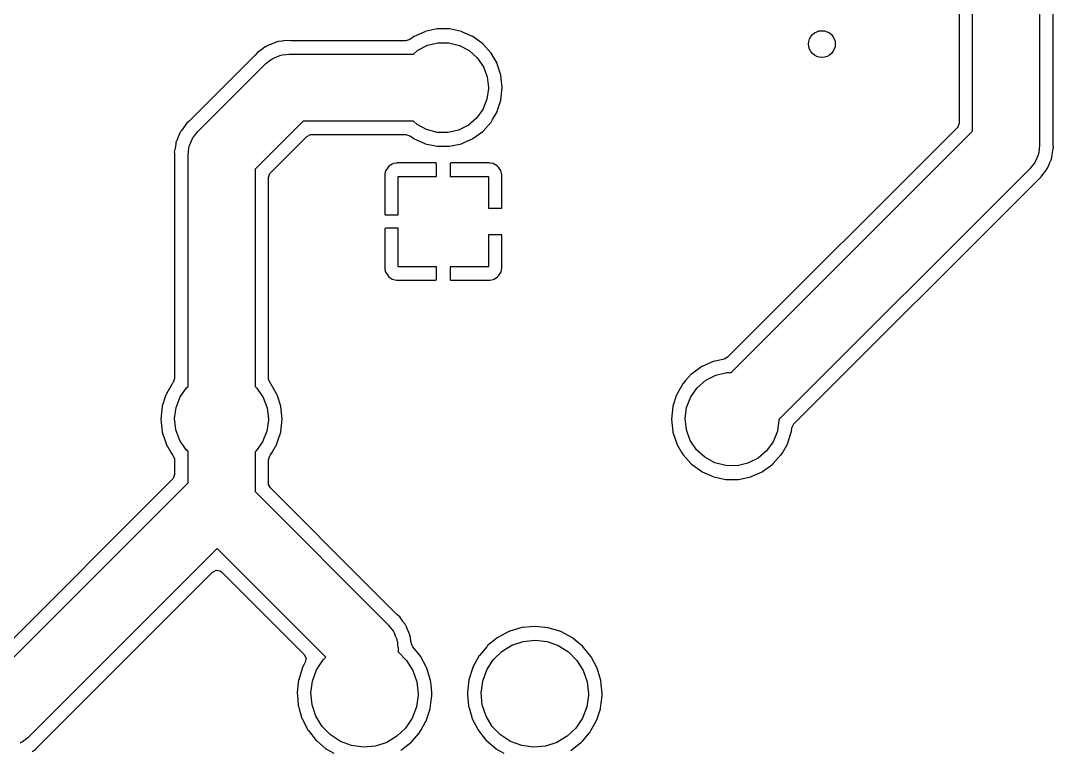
# Model space of a CAD drawing. Extents: x 0.4 to 11.3, y -7.9 to -0.4.
# Drawn here: x 5.736 to 6.343, y -5.38 to -4.951 of the extents above; entities that cross this region are included whole.
import ezdxf

# ---------------------------------------------------------------- set-up
doc = ezdxf.new("R2010")
doc.units = 0
doc.header["$MEASUREMENT"] = 0
doc.layers.add('BLACK', color=7, linetype='CONTINUOUS')

msp = doc.modelspace()

# ---------------------------------------------------------------- linework, layer by layer
at = {"layer": 'BLACK', "linetype": 'CONTINUOUS'}
for p, q in [((6.33465, -4.81496), (6.33465, -5.02402)), ((6.34254, -5.02309), (6.34254, -4.81605)), ((6.29528, -5.01586), (6.29528, -4.82311)), ((6.28738, -4.828), (6.28738, -5.01098)), ((5.97336, -4.95728), (5.96711, -4.96006)), ((5.97354, -4.9572), (5.97336, -4.95728)), ((5.97336, -4.95728), (5.97336, -4.95728)), ((5.98063, -4.95569), (5.97354, -4.9572)), ((5.98787, -4.95569), (5.98063, -4.95569)), ((5.99496, -4.9572), (5.98787, -4.95569)), ((5.99515, -4.95728), (5.99496, -4.9572)), ((6.00139, -4.96006), (5.99515, -4.95728)), ((5.99515, -4.95728), (5.99515, -4.95728)), ((5.88674, -4.96331), (5.88603, -4.9635)), ((5.88707, -4.96318), (5.88674, -4.96331)), ((5.88731, -4.96315), (5.88707, -4.96318)), ((5.88957, -4.96288), (5.88731, -4.96315)), ((5.88731, -4.96315), (5.88731, -4.96315)), ((5.88977, -4.96285), (5.88957, -4.96288)), ((5.89055, -4.96271), (5.88977, -4.96285)), ((5.89225, -4.96241), (5.89055, -4.96271)), ((5.89452, -4.96257), (5.89225, -4.96241)), ((5.89453, -4.96257), (5.89452, -4.96257)), ((5.89479, -4.96258), (5.89453, -4.96257)), ((5.9623, -4.96258), (5.89479, -4.96258)), ((5.96459, -4.96183), (5.9623, -4.96258)), ((5.96676, -4.96026), (5.96459, -4.96183)), ((5.96692, -4.96014), (5.96676, -4.96026)), ((5.96711, -4.96006), (5.96692, -4.96014)), ((5.96711, -4.96006), (5.96711, -4.96006)), ((6.00158, -4.96014), (6.00139, -4.96006)), ((6.00139, -4.96006), (6.00139, -4.96006)), ((6.00744, -4.9644), (6.00158, -4.96014)), ((5.87533, -4.96932), (5.87517, -4.96949)), ((5.8774, -4.96789), (5.87533, -4.96932)), ((5.87756, -4.96778), (5.8774, -4.96789)), ((5.87937, -4.96639), (5.87756, -4.96778)), ((5.87956, -4.96624), (5.87937, -4.96639)), ((5.87937, -4.96639), (5.87937, -4.96639)), ((5.87989, -4.9661), (5.87956, -4.96624)), ((5.88053, -4.96574), (5.87989, -4.9661)), ((5.88064, -4.96567), (5.88053, -4.96574)), ((5.88083, -4.96554), (5.88064, -4.96567)), ((5.88064, -4.96567), (5.88064, -4.96567)), ((5.88318, -4.96465), (5.88083, -4.96554)), ((5.88337, -4.96457), (5.88318, -4.96465)), ((5.88546, -4.96366), (5.88337, -4.96457)), ((5.88567, -4.96356), (5.88546, -4.96366)), ((5.88546, -4.96366), (5.88546, -4.96366)), ((5.8859, -4.96352), (5.88567, -4.96356)), ((5.88603, -4.9635), (5.8859, -4.96352)), ((5.8859, -4.96352), (5.8859, -4.96352)), ((5.96668, -4.97047), (5.96931, -4.96818)), ((5.96931, -4.96818), (5.97499, -4.96525)), ((5.97499, -4.96525), (5.9812, -4.96376)), ((5.9812, -4.96376), (5.98758, -4.96379)), ((5.98758, -4.96379), (5.99378, -4.96535)), ((5.99378, -4.96535), (5.99942, -4.96834)), ((5.99942, -4.96834), (6.00419, -4.97258)), ((6.00758, -4.96455), (6.00744, -4.9644)), ((6.01215, -4.96963), (6.00758, -4.96455)), ((6.00758, -4.96455), (6.00758, -4.96455)), ((5.87354, -4.97131), (5.83521, -5.00965)), ((5.8737, -4.97115), (5.87354, -4.97131)), ((5.87517, -4.96949), (5.8737, -4.97115)), ((5.87517, -4.96949), (5.87517, -4.96949)), ((5.87995, -4.97607), (5.88157, -4.97488)), ((5.88157, -4.97488), (5.8831, -4.97357)), ((5.8831, -4.97357), (5.88382, -4.97325)), ((5.88382, -4.97325), (5.88446, -4.97278)), ((5.88446, -4.97278), (5.88635, -4.97209)), ((5.88635, -4.97209), (5.88818, -4.97126)), ((5.88818, -4.97126), (5.88896, -4.97115)), ((5.88896, -4.97115), (5.88971, -4.97088)), ((5.88971, -4.97088), (5.89171, -4.97076)), ((5.89171, -4.97076), (5.8937, -4.97047)), ((5.8937, -4.97047), (5.96668, -4.97047)), ((6.00419, -4.97258), (6.0078, -4.97785)), ((6.01229, -4.96979), (6.01215, -4.96963)), ((6.01215, -4.96963), (6.01215, -4.96963)), ((6.01239, -4.96996), (6.01229, -4.96979)), ((6.01581, -4.97588), (6.01239, -4.96996)), ((5.84002, -5.016), (5.87978, -4.97624)), ((5.87978, -4.97624), (5.87995, -4.97607)), ((6.0078, -4.97785), (6.01006, -4.98382)), ((6.01591, -4.97606), (6.01581, -4.97588)), ((6.01581, -4.97588), (6.01581, -4.97588)), ((6.01598, -4.97625), (6.01591, -4.97606)), ((6.01809, -4.98276), (6.01598, -4.97625)), ((6.01006, -4.98382), (6.01083, -4.99016)), ((6.01815, -4.98295), (6.01809, -4.98276)), ((6.01809, -4.98276), (6.01809, -4.98276)), ((6.01891, -4.99016), (6.01815, -4.98295)), ((6.01082, -4.99071), (6.00992, -4.99704)), ((6.01083, -4.99016), (6.01082, -4.99071)), ((6.01815, -4.99736), (6.01891, -4.99016)), ((6.00992, -4.99704), (6.00754, -5.00296)), ((6.01654, -5.00232), (6.01809, -4.99756)), ((6.01809, -4.99756), (6.01815, -4.99736)), ((6.01809, -4.99756), (6.01809, -4.99756)), ((6.00754, -5.00296), (6.00381, -5.00815)), ((6.01322, -5.00892), (6.01581, -5.00443)), ((6.01581, -5.00443), (6.01591, -5.00425)), ((6.01581, -5.00443), (6.01581, -5.00443)), ((6.01591, -5.00425), (6.01654, -5.00232)), ((5.83329, -5.01133), (5.83193, -5.01327)), ((5.83501, -5.00983), (5.83329, -5.01133)), ((5.83521, -5.00965), (5.83501, -5.00983)), ((5.90185, -5.00984), (5.87362, -5.03808)), ((5.96669, -5.00984), (5.90185, -5.00984)), ((5.96886, -5.01182), (5.96669, -5.00984)), ((5.97447, -5.01487), (5.96886, -5.01182)), ((6.00381, -5.00815), (5.99896, -5.01229)), ((6.00758, -5.01576), (6.01215, -5.01068)), ((6.01215, -5.01068), (6.01229, -5.01053)), ((6.01215, -5.01068), (6.01215, -5.01068)), ((6.01229, -5.01053), (6.01322, -5.00892)), ((6.28738, -5.01098), (6.28664, -5.01327)), ((5.82937, -5.01701), (5.82854, -5.01913)), ((5.82945, -5.01679), (5.82937, -5.01701)), ((5.82937, -5.01701), (5.82937, -5.01701)), ((5.82966, -5.0165), (5.82945, -5.01679)), ((5.83002, -5.01586), (5.82966, -5.0165)), ((5.83008, -5.01574), (5.83002, -5.01586)), ((5.83017, -5.01553), (5.83008, -5.01574)), ((5.83008, -5.01574), (5.83008, -5.01574)), ((5.83173, -5.01355), (5.83017, -5.01553)), ((5.83185, -5.01339), (5.83173, -5.01355)), ((5.83193, -5.01327), (5.83185, -5.01339)), ((5.83748, -5.01911), (5.83881, -5.01761)), ((5.83881, -5.01761), (5.84002, -5.016)), ((5.90398, -5.01888), (5.90613, -5.01778)), ((5.90613, -5.01778), (5.90674, -5.01774)), ((5.90674, -5.01774), (5.9623, -5.01774)), ((5.9623, -5.01774), (5.96459, -5.01848)), ((5.98065, -5.01649), (5.97447, -5.01487)), ((5.98703, -5.01659), (5.98065, -5.01649)), ((5.99325, -5.01516), (5.98703, -5.01659)), ((5.99896, -5.01229), (5.99325, -5.01516)), ((6.00158, -5.02017), (6.00744, -5.01591)), ((6.00744, -5.01591), (6.00758, -5.01576)), ((6.00758, -5.01576), (6.00758, -5.01576)), ((6.28624, -5.01373), (6.15125, -5.14872)), ((6.15346, -5.15768), (6.29528, -5.01586)), ((6.28664, -5.01327), (6.28624, -5.01373)), ((5.82703, -5.02301), (5.82682, -5.02463)), ((5.82716, -5.02267), (5.82703, -5.02301)), ((5.82736, -5.02197), (5.82716, -5.02267)), ((5.82738, -5.02184), (5.82736, -5.02197)), ((5.82743, -5.02161), (5.82738, -5.02184)), ((5.82846, -5.01932), (5.82743, -5.02161)), ((5.82854, -5.01913), (5.82846, -5.01932)), ((5.83511, -5.02417), (5.83597, -5.02235)), ((5.83597, -5.02235), (5.83667, -5.02047)), ((5.83667, -5.02047), (5.83715, -5.01983)), ((5.83715, -5.01983), (5.83748, -5.01911)), ((5.88266, -5.0402), (5.90398, -5.01888)), ((5.96459, -5.01848), (5.96549, -5.01913)), ((5.96549, -5.01913), (5.96692, -5.02017)), ((5.96692, -5.02017), (5.96711, -5.02026)), ((5.96711, -5.02026), (5.96711, -5.02026)), ((5.96711, -5.02026), (5.97336, -5.02304)), ((5.97336, -5.02304), (5.97336, -5.02304)), ((5.97336, -5.02304), (5.97354, -5.02312)), ((5.97354, -5.02312), (5.98063, -5.02463)), ((5.98787, -5.02463), (5.99496, -5.02312)), ((5.99496, -5.02312), (5.99515, -5.02304)), ((5.99515, -5.02304), (6.00139, -5.02026)), ((5.99515, -5.02304), (5.99515, -5.02304)), ((6.00139, -5.02026), (6.00158, -5.02017)), ((6.00139, -5.02026), (6.00139, -5.02026)), ((6.33465, -5.02402), (6.33464, -5.02426)), ((6.34255, -5.02331), (6.34254, -5.02309)), ((6.34269, -5.02576), (6.34255, -5.02331)), ((5.82667, -5.02571), (5.82621, -5.02818)), ((5.82621, -5.02818), (5.82622, -5.02841)), ((5.82622, -5.02841), (5.82635, -5.03063)), ((5.8267, -5.0255), (5.82667, -5.02571)), ((5.82682, -5.02463), (5.8267, -5.0255)), ((5.83425, -5.02968), (5.83456, -5.0277)), ((5.83425, -5.02992), (5.83425, -5.02968)), ((5.83425, -5.1659), (5.83425, -5.02992)), ((5.83456, -5.0277), (5.83471, -5.02569)), ((5.83471, -5.02569), (5.83499, -5.02495)), ((5.83499, -5.02495), (5.83511, -5.02417)), ((5.98063, -5.02463), (5.98787, -5.02463)), ((6.33379, -5.02977), (6.33293, -5.03159)), ((6.33391, -5.02899), (6.33379, -5.02977)), ((6.33419, -5.02824), (6.33391, -5.02899)), ((6.33434, -5.02624), (6.33419, -5.02824)), ((6.33464, -5.02426), (6.33434, -5.02624)), ((6.34187, -5.03092), (6.3422, -5.02843)), ((6.3422, -5.02843), (6.34223, -5.02823)), ((6.34223, -5.02823), (6.34264, -5.02599)), ((6.34264, -5.02599), (6.34269, -5.02576)), ((5.82635, -5.03063), (5.82636, -5.03085)), ((5.82636, -5.03085), (5.82636, -5.16119)), ((5.95429, -5.03512), (5.95232, -5.03643)), ((5.95498, -5.03483), (5.95429, -5.03512)), ((5.95671, -5.03449), (5.95498, -5.03483)), ((5.95709, -5.03445), (5.95671, -5.03449)), ((5.97999, -5.03445), (5.95709, -5.03445)), ((5.98015, -5.03457), (5.97999, -5.03445)), ((5.98031, -5.03507), (5.98015, -5.03457)), ((5.98031, -5.04232), (5.98031, -5.03507)), ((5.98831, -5.03461), (5.98819, -5.03477)), ((5.98819, -5.03477), (5.98819, -5.04232)), ((5.98881, -5.03445), (5.98831, -5.03461)), ((6.01141, -5.03445), (5.98881, -5.03445)), ((6.01179, -5.03449), (6.01141, -5.03445)), ((6.01352, -5.03483), (6.01179, -5.03449)), ((6.01422, -5.03512), (6.01352, -5.03483)), ((6.01618, -5.03643), (6.01422, -5.03512)), ((6.33141, -5.03482), (6.33008, -5.03633)), ((6.33175, -5.0341), (6.33141, -5.03482)), ((6.33223, -5.03347), (6.33175, -5.0341)), ((6.33293, -5.03159), (6.33223, -5.03347)), ((6.33944, -5.03714), (6.34036, -5.0348)), ((6.34036, -5.0348), (6.34044, -5.03461)), ((6.34044, -5.03461), (6.34137, -5.03254)), ((6.34137, -5.03254), (6.34147, -5.03232)), ((6.34147, -5.03232), (6.34154, -5.03197)), ((6.34154, -5.03197), (6.34174, -5.03126)), ((6.34174, -5.03126), (6.34178, -5.03114)), ((6.34178, -5.03114), (6.34187, -5.03092)), ((5.87362, -5.03808), (5.87362, -5.16593)), ((5.88152, -5.04296), (5.88226, -5.04067)), ((5.88226, -5.04067), (5.88266, -5.0402)), ((5.94984, -5.04136), (5.9498, -5.04174)), ((5.9498, -5.04174), (5.9498, -5.06434)), ((5.95019, -5.03963), (5.94984, -5.04136)), ((5.95047, -5.03893), (5.95019, -5.03963)), ((5.95179, -5.03697), (5.95047, -5.03893)), ((5.95232, -5.03643), (5.95179, -5.03697)), ((6.01672, -5.03697), (6.01618, -5.03643)), ((6.01803, -5.03893), (6.01672, -5.03697)), ((6.01832, -5.03963), (6.01803, -5.03893)), ((6.01866, -5.04136), (6.01832, -5.03963)), ((6.0187, -5.04174), (6.01866, -5.04136)), ((6.0187, -5.06102), (6.0187, -5.04174)), ((6.32888, -5.03794), (6.18149, -5.18532)), ((6.33008, -5.03633), (6.32888, -5.03794)), ((6.33561, -5.04261), (6.33705, -5.04055)), ((6.33705, -5.04055), (6.33717, -5.04038)), ((6.33717, -5.04038), (6.33777, -5.03963)), ((6.33777, -5.03963), (6.33872, -5.03841)), ((6.33872, -5.03841), (6.33887, -5.03808)), ((6.33887, -5.03808), (6.33924, -5.03744)), ((6.33924, -5.03744), (6.33931, -5.03734)), ((6.33931, -5.03734), (6.33944, -5.03714)), ((6.33931, -5.03734), (6.33931, -5.03734)), ((5.88152, -5.16119), (5.88152, -5.04296)), ((5.95768, -5.06496), (5.95768, -5.04232)), ((5.95768, -5.04232), (5.98031, -5.04232)), ((5.98819, -5.04232), (6.01083, -5.04232)), ((6.01083, -5.04232), (6.01083, -5.06102)), ((6.19017, -5.18781), (6.33369, -5.04429)), ((6.33369, -5.04429), (6.33388, -5.04411)), ((6.33388, -5.04411), (6.33543, -5.04276)), ((6.33543, -5.04276), (6.33561, -5.04261)), ((5.9498, -5.06434), (5.94997, -5.06484)), ((5.94997, -5.06484), (5.95013, -5.06496)), ((5.95013, -5.06496), (5.95768, -5.06496)), ((6.01083, -5.06102), (6.0187, -5.06102)), ((5.94992, -5.073), (5.9498, -5.07316)), ((5.9498, -5.07316), (5.9498, -5.09606)), ((5.95042, -5.07283), (5.94992, -5.073)), ((5.95768, -5.07283), (5.95042, -5.07283)), ((5.95768, -5.09547), (5.95768, -5.07283)), ((6.0187, -5.07677), (6.01083, -5.07677)), ((6.01083, -5.07677), (6.01083, -5.09547)), ((6.0187, -5.09606), (6.0187, -5.07677)), ((5.9498, -5.09606), (5.94984, -5.09644)), ((5.94984, -5.09644), (5.95019, -5.09817)), ((5.98031, -5.09547), (5.95768, -5.09547)), ((5.98031, -5.10302), (5.98031, -5.09547)), ((6.01083, -5.09547), (5.98819, -5.09547)), ((5.98819, -5.09547), (5.98819, -5.10273)), ((6.01832, -5.09817), (6.01866, -5.09644)), ((6.01866, -5.09644), (6.0187, -5.09606)), ((5.95019, -5.09817), (5.95047, -5.09886)), ((5.95047, -5.09886), (5.95179, -5.10083)), ((5.95179, -5.10083), (5.95232, -5.10136)), ((5.95232, -5.10136), (5.95429, -5.10268)), ((5.95429, -5.10268), (5.95498, -5.10296)), ((5.98819, -5.10273), (5.98835, -5.10323)), ((6.01352, -5.10296), (6.01422, -5.10268)), ((6.01422, -5.10268), (6.01618, -5.10136)), ((6.01618, -5.10136), (6.01672, -5.10083)), ((6.01672, -5.10083), (6.01803, -5.09886)), ((6.01803, -5.09886), (6.01832, -5.09817)), ((5.95498, -5.10296), (5.95671, -5.10331)), ((5.95671, -5.10331), (5.95709, -5.10335)), ((5.95709, -5.10335), (5.9797, -5.10335)), ((5.9797, -5.10335), (5.9802, -5.10318)), ((5.9802, -5.10318), (5.98031, -5.10302)), ((5.98835, -5.10323), (5.98851, -5.10335)), ((5.98851, -5.10335), (6.01141, -5.10335)), ((6.01141, -5.10335), (6.01179, -5.10331)), ((6.01179, -5.10331), (6.01352, -5.10296)), ((6.14273, -5.15122), (6.1363, -5.15408)), ((6.14292, -5.15114), (6.14273, -5.15122)), ((6.14273, -5.15122), (6.14273, -5.15122)), ((6.14312, -5.15109), (6.14292, -5.15114)), ((6.14931, -5.14978), (6.14312, -5.15109)), ((6.14312, -5.15109), (6.14312, -5.15109)), ((6.15125, -5.14872), (6.14931, -5.14978)), ((6.13611, -5.15417), (6.13008, -5.15855)), ((6.1363, -5.15408), (6.13611, -5.15417)), ((6.1363, -5.15408), (6.1363, -5.15408)), ((5.82561, -5.16348), (5.82536, -5.1638)), ((5.82636, -5.16119), (5.82561, -5.16348)), ((5.88154, -5.1616), (5.88152, -5.16119)), ((5.88252, -5.1638), (5.88154, -5.1616)), ((6.12662, -5.1624), (6.1251, -5.16409)), ((6.12995, -5.1587), (6.12662, -5.1624)), ((6.13008, -5.15855), (6.12995, -5.1587)), ((6.12995, -5.1587), (6.12995, -5.1587)), ((6.13346, -5.1666), (6.13845, -5.16225)), ((6.13845, -5.16225), (6.14433, -5.15921)), ((6.14433, -5.15921), (6.15077, -5.15766)), ((6.15077, -5.15766), (6.15346, -5.15768)), ((5.82255, -5.16849), (5.82137, -5.17054)), ((5.825, -5.16426), (5.82255, -5.16849)), ((5.8251, -5.16409), (5.825, -5.16426)), ((5.825, -5.16426), (5.825, -5.16426)), ((5.82536, -5.1638), (5.8251, -5.16409)), ((5.82965, -5.17202), (5.83346, -5.1666)), ((5.83346, -5.1666), (5.83425, -5.1659)), ((5.87362, -5.16593), (5.87461, -5.16681)), ((5.87461, -5.16681), (5.87836, -5.17227)), ((5.88278, -5.16409), (5.88252, -5.1638)), ((5.88288, -5.16426), (5.88278, -5.16409)), ((5.88532, -5.16849), (5.88288, -5.16426)), ((5.88288, -5.16426), (5.88288, -5.16426)), ((5.8865, -5.17054), (5.88532, -5.16849)), ((6.12255, -5.16849), (6.12137, -5.17054)), ((6.125, -5.16426), (6.12255, -5.16849)), ((6.1251, -5.16409), (6.125, -5.16426)), ((6.125, -5.16426), (6.125, -5.16426)), ((6.12965, -5.17202), (6.13346, -5.1666)), ((5.82131, -5.17073), (5.81913, -5.17743)), ((5.82137, -5.17054), (5.82131, -5.17073)), ((5.82131, -5.17073), (5.82131, -5.17073)), ((5.82724, -5.17819), (5.82965, -5.17202)), ((5.87836, -5.17227), (5.8807, -5.17847)), ((5.88657, -5.17073), (5.8865, -5.17054)), ((5.88874, -5.17743), (5.88657, -5.17073)), ((5.88657, -5.17073), (5.88657, -5.17073)), ((6.12131, -5.17073), (6.11913, -5.17743)), ((6.12137, -5.17054), (6.12131, -5.17073)), ((6.12131, -5.17073), (6.12131, -5.17073)), ((6.12724, -5.17819), (6.12965, -5.17202)), ((5.81907, -5.17763), (5.81829, -5.18504)), ((5.81913, -5.17743), (5.81907, -5.17763)), ((5.81913, -5.17743), (5.81913, -5.17743)), ((5.82638, -5.18475), (5.82724, -5.17819)), ((5.8807, -5.17847), (5.8815, -5.18504)), ((5.88881, -5.17763), (5.88874, -5.17743)), ((5.88874, -5.17743), (5.88874, -5.17743)), ((5.88959, -5.18504), (5.88881, -5.17763)), ((6.11907, -5.17763), (6.11829, -5.18504)), ((6.11913, -5.17743), (6.11907, -5.17763)), ((6.11913, -5.17743), (6.11913, -5.17743)), ((6.12638, -5.18475), (6.12724, -5.17819)), ((5.81829, -5.18504), (5.81907, -5.19245)), ((5.82711, -5.19133), (5.82638, -5.18475)), ((5.88149, -5.18562), (5.88056, -5.19217)), ((5.8815, -5.18504), (5.88149, -5.18562)), ((5.88881, -5.19245), (5.88959, -5.18504)), ((6.11829, -5.18504), (6.11907, -5.19245)), ((6.12711, -5.19133), (6.12638, -5.18475)), ((6.18149, -5.18562), (6.18056, -5.19217)), ((6.18149, -5.18532), (6.18149, -5.18562)), ((6.18905, -5.19016), (6.19017, -5.18781)), ((5.81907, -5.19245), (5.81913, -5.19264)), ((5.81913, -5.19264), (5.81913, -5.19265)), ((5.81913, -5.19265), (5.82078, -5.19772)), ((5.82938, -5.19755), (5.82711, -5.19133)), ((5.88056, -5.19217), (5.87809, -5.19832)), ((5.88709, -5.19772), (5.88874, -5.19265)), ((5.88874, -5.19264), (5.88881, -5.19245)), ((5.88874, -5.19265), (5.88874, -5.19264)), ((6.11907, -5.19245), (6.11913, -5.19264)), ((6.11913, -5.19264), (6.11913, -5.19265)), ((6.11913, -5.19265), (6.12078, -5.19772)), ((6.12938, -5.19755), (6.12711, -5.19133)), ((6.18056, -5.19217), (6.17809, -5.19832)), ((6.18709, -5.19772), (6.18874, -5.19265)), ((6.18874, -5.19264), (6.18881, -5.19245)), ((6.18874, -5.19265), (6.18874, -5.19264)), ((6.18881, -5.19245), (6.18905, -5.19016)), ((5.82078, -5.19772), (5.82137, -5.19954)), ((5.82137, -5.19954), (5.82147, -5.19972)), ((5.82147, -5.19972), (5.82147, -5.19972)), ((5.82147, -5.19972), (5.8244, -5.20478)), ((5.83307, -5.20305), (5.82938, -5.19755)), ((5.87809, -5.19832), (5.87422, -5.20369)), ((5.88348, -5.20478), (5.8864, -5.19972)), ((5.8864, -5.19972), (5.8865, -5.19954)), ((5.8864, -5.19972), (5.8864, -5.19972)), ((5.8865, -5.19954), (5.88709, -5.19772)), ((6.12078, -5.19772), (6.12137, -5.19954)), ((6.12137, -5.19954), (6.12147, -5.19972)), ((6.12147, -5.19972), (6.12147, -5.19972)), ((6.12147, -5.19972), (6.1244, -5.20478)), ((6.13307, -5.20305), (6.12938, -5.19755)), ((6.17809, -5.19832), (6.17422, -5.20369)), ((6.18348, -5.20478), (6.1864, -5.19972)), ((6.1864, -5.19972), (6.1865, -5.19954)), ((6.1864, -5.19972), (6.1864, -5.19972)), ((6.1865, -5.19954), (6.18709, -5.19772)), ((5.8244, -5.20478), (5.8251, -5.20599)), ((5.8251, -5.20599), (5.82523, -5.20614)), ((5.83425, -5.20412), (5.83307, -5.20305)), ((5.83425, -5.22255), (5.83425, -5.20412)), ((5.87422, -5.20369), (5.87362, -5.20421)), ((5.87362, -5.20421), (5.87362, -5.22767)), ((5.88264, -5.20614), (5.88278, -5.20599)), ((5.88278, -5.20599), (5.88348, -5.20478)), ((6.1244, -5.20478), (6.1251, -5.20599)), ((6.1251, -5.20599), (6.12523, -5.20614)), ((6.13797, -5.2075), (6.13307, -5.20305)), ((6.17422, -5.20369), (6.16919, -5.20799)), ((6.18264, -5.20614), (6.18278, -5.20599)), ((6.18278, -5.20599), (6.18348, -5.20478)), ((5.82523, -5.20614), (5.82536, -5.20628)), ((5.82536, -5.20628), (5.82634, -5.20848)), ((5.82634, -5.20848), (5.82636, -5.20889)), ((5.82636, -5.20889), (5.82636, -5.21767)), ((5.88152, -5.20889), (5.88226, -5.2066)), ((5.88152, -5.22279), (5.88152, -5.20889)), ((5.88226, -5.2066), (5.88252, -5.20628)), ((5.88252, -5.20628), (5.88264, -5.20614)), ((6.12523, -5.20614), (6.12995, -5.21138)), ((6.12995, -5.21138), (6.12995, -5.21138)), ((6.12995, -5.21138), (6.13008, -5.21153)), ((6.13008, -5.21153), (6.13611, -5.21591)), ((6.14379, -5.21066), (6.13797, -5.2075)), ((6.1502, -5.21234), (6.14379, -5.21066)), ((6.16327, -5.21097), (6.15682, -5.21245)), ((6.16919, -5.20799), (6.16327, -5.21097)), ((6.17176, -5.21591), (6.17779, -5.21153)), ((6.17779, -5.21153), (6.17793, -5.21138)), ((6.17793, -5.21138), (6.18264, -5.20614)), ((6.17793, -5.21138), (6.17793, -5.21138)), ((5.82636, -5.21767), (5.82561, -5.21996)), ((6.13611, -5.21591), (6.1363, -5.21599)), ((6.1363, -5.21599), (6.1363, -5.21599)), ((6.1363, -5.21599), (6.14273, -5.21886)), ((6.15682, -5.21245), (6.1502, -5.21234)), ((6.16514, -5.21886), (6.17157, -5.21599)), ((6.17157, -5.21599), (6.17176, -5.21591)), ((6.17157, -5.21599), (6.17157, -5.21599)), ((5.82522, -5.22043), (5.7161, -5.32955)), ((5.71822, -5.33858), (5.83425, -5.22255)), ((5.82561, -5.21996), (5.82522, -5.22043)), ((5.88156, -5.2234), (5.88152, -5.22279)), ((5.88266, -5.22554), (5.88156, -5.2234)), ((6.14273, -5.21886), (6.14292, -5.21894)), ((6.14292, -5.21894), (6.14312, -5.21899)), ((6.14312, -5.21899), (6.14312, -5.21899)), ((6.14312, -5.21899), (6.14394, -5.21916)), ((6.14394, -5.21916), (6.15021, -5.22049)), ((6.15021, -5.22049), (6.15766, -5.22049)), ((6.15766, -5.22049), (6.16393, -5.21916)), ((6.16393, -5.21916), (6.16475, -5.21899)), ((6.16475, -5.21899), (6.16495, -5.21894)), ((6.16475, -5.21899), (6.16475, -5.21899)), ((6.16495, -5.21894), (6.16514, -5.21886)), ((5.87362, -5.22767), (5.95191, -5.30596)), ((5.94011, -5.283), (5.88266, -5.22554)), ((5.85138, -5.26111), (5.7403, -5.37219)), ((5.91522, -5.32495), (5.85138, -5.26111)), ((5.74654, -5.37711), (5.84862, -5.27503)), ((5.84862, -5.27503), (5.85077, -5.27393)), ((5.85077, -5.27393), (5.85315, -5.27431)), ((5.85315, -5.27431), (5.85413, -5.27503)), ((5.85413, -5.27503), (5.90251, -5.3234)), ((5.95684, -5.29972), (5.94011, -5.283)), ((5.957, -5.29988), (5.95684, -5.29972)), ((5.95866, -5.30135), (5.957, -5.29988)), ((5.95883, -5.30151), (5.95866, -5.30135)), ((5.95866, -5.30135), (5.95866, -5.30135)), ((5.95896, -5.3017), (5.95883, -5.30151)), ((5.96025, -5.30358), (5.95896, -5.3017)), ((5.95896, -5.3017), (5.95896, -5.3017)), ((5.95191, -5.30596), (5.95208, -5.30613)), ((5.95208, -5.30613), (5.95327, -5.30776)), ((5.95327, -5.30776), (5.95458, -5.30928)), ((5.96037, -5.30375), (5.96025, -5.30358)), ((5.96176, -5.30555), (5.96037, -5.30375)), ((5.9619, -5.30574), (5.96176, -5.30555)), ((5.96176, -5.30555), (5.96176, -5.30555)), ((5.962, -5.30596), (5.9619, -5.30574)), ((5.96205, -5.30607), (5.962, -5.30596)), ((5.96241, -5.30671), (5.96205, -5.30607)), ((5.96248, -5.30682), (5.96241, -5.30671)), ((5.96261, -5.30701), (5.96248, -5.30682)), ((5.96248, -5.30682), (5.96248, -5.30682)), ((5.9627, -5.30723), (5.96261, -5.30701)), ((5.9635, -5.30936), (5.9627, -5.30723)), ((6.03039, -5.30763), (6.02335, -5.3097)), ((6.03058, -5.30758), (6.03039, -5.30763)), ((6.03039, -5.30763), (6.03039, -5.30763)), ((6.03077, -5.30756), (6.03058, -5.30758)), ((6.03574, -5.30711), (6.03077, -5.30756)), ((6.03077, -5.30756), (6.03077, -5.30756)), ((6.03827, -5.30688), (6.03574, -5.30711)), ((6.03846, -5.3069), (6.03827, -5.30688)), ((6.04576, -5.30766), (6.03846, -5.3069)), ((6.03846, -5.3069), (6.03846, -5.3069)), ((6.04595, -5.30768), (6.04576, -5.30766)), ((6.04576, -5.30766), (6.04576, -5.30766)), ((6.05333, -5.30997), (6.04595, -5.30768)), ((5.95458, -5.30928), (5.9549, -5.31)), ((5.9549, -5.31), (5.95537, -5.31064)), ((5.95537, -5.31064), (5.95605, -5.31253)), ((5.95605, -5.31253), (5.95689, -5.31436)), ((5.95689, -5.31436), (5.957, -5.31514)), ((5.957, -5.31514), (5.95727, -5.31589)), ((5.96358, -5.30955), (5.9635, -5.30936)), ((5.96459, -5.31185), (5.96358, -5.30955)), ((5.96465, -5.31221), (5.96459, -5.31185)), ((5.96484, -5.31292), (5.96465, -5.31221)), ((5.96497, -5.31326), (5.96484, -5.31292)), ((5.965, -5.31349), (5.96497, -5.31326)), ((5.96527, -5.31575), (5.965, -5.31349)), ((6.01579, -5.31376), (6.0103, -5.31818)), ((6.01617, -5.31346), (6.01579, -5.31376)), ((6.01632, -5.31334), (6.01617, -5.31346)), ((6.01617, -5.31346), (6.01617, -5.31346)), ((6.02317, -5.30976), (6.01632, -5.31334)), ((6.02335, -5.3097), (6.02317, -5.30976)), ((6.02335, -5.3097), (6.02335, -5.3097)), ((6.03123, -5.3157), (6.03821, -5.31496)), ((6.03821, -5.31496), (6.04518, -5.31579)), ((6.06013, -5.31364), (6.05333, -5.30997)), ((6.06027, -5.31376), (6.06013, -5.31364)), ((6.06292, -5.31595), (6.06027, -5.31376)), ((6.06027, -5.31376), (6.06027, -5.31376)), ((5.95727, -5.31589), (5.95739, -5.31789)), ((5.95739, -5.31789), (5.95768, -5.31988)), ((5.95768, -5.31988), (5.95768, -5.32188)), ((5.9653, -5.31595), (5.96527, -5.31575)), ((5.9655, -5.31707), (5.9653, -5.31595)), ((5.96632, -5.31886), (5.9655, -5.31707)), ((5.97096, -5.32455), (5.96632, -5.31886)), ((6.00973, -5.31886), (6.00546, -5.32395)), ((6.0103, -5.31818), (6.00973, -5.31886)), ((6.0186, -5.32164), (6.02458, -5.31796)), ((6.02458, -5.31796), (6.03123, -5.3157)), ((6.04518, -5.31579), (6.0518, -5.31815)), ((6.0518, -5.31815), (6.05773, -5.32191)), ((6.06608, -5.31857), (6.06292, -5.31595)), ((6.07096, -5.32455), (6.06608, -5.31857)), ((5.90251, -5.3234), (5.9036, -5.32555)), ((5.9036, -5.32555), (5.90317, -5.32803)), ((5.90978, -5.33245), (5.91358, -5.32655)), ((5.91358, -5.32655), (5.91522, -5.32495)), ((5.95768, -5.32188), (5.95773, -5.32191)), ((5.95773, -5.32191), (5.96268, -5.32689)), ((5.96268, -5.32689), (5.9664, -5.33285)), ((5.97105, -5.32472), (5.97096, -5.32455)), ((5.97266, -5.32776), (5.97105, -5.32472)), ((5.97105, -5.32472), (5.97105, -5.32472)), ((6.00533, -5.3241), (6.00161, -5.33086)), ((6.00546, -5.32395), (6.00533, -5.3241)), ((6.00546, -5.32395), (6.00546, -5.32395)), ((6.00978, -5.33245), (6.01358, -5.32655)), ((6.01358, -5.32655), (6.0186, -5.32164)), ((6.05773, -5.32191), (6.06268, -5.32689)), ((6.06268, -5.32689), (6.0664, -5.33285)), ((6.07105, -5.32472), (6.07096, -5.32455)), ((6.07266, -5.32776), (6.07105, -5.32472)), ((6.07105, -5.32472), (6.07105, -5.32472)), ((5.90135, -5.33168), (5.89928, -5.33823)), ((5.90155, -5.33105), (5.90135, -5.33168)), ((5.90161, -5.33086), (5.90155, -5.33105)), ((5.90155, -5.33105), (5.90155, -5.33105)), ((5.90234, -5.32955), (5.90161, -5.33086)), ((5.90317, -5.32803), (5.90234, -5.32955)), ((5.90738, -5.33905), (5.90978, -5.33245)), ((5.9664, -5.33285), (5.96871, -5.33948)), ((5.97459, -5.33137), (5.97266, -5.32776)), ((5.97682, -5.33877), (5.97459, -5.33137)), ((6.00135, -5.33168), (5.99928, -5.33823)), ((6.00155, -5.33105), (6.00135, -5.33168)), ((6.00161, -5.33086), (6.00155, -5.33105)), ((6.00155, -5.33105), (6.00155, -5.33105)), ((6.00738, -5.33905), (6.00978, -5.33245)), ((6.0664, -5.33285), (6.06871, -5.33948)), ((6.07459, -5.33137), (6.07266, -5.32776)), ((6.07682, -5.33877), (6.07459, -5.33137)), ((5.89926, -5.33842), (5.89887, -5.34185)), ((5.89928, -5.33823), (5.89926, -5.33842)), ((5.89926, -5.33842), (5.89926, -5.33842)), ((5.9065, -5.34602), (5.90738, -5.33905)), ((5.96871, -5.33948), (5.96949, -5.34646)), ((5.97704, -5.34102), (5.97682, -5.33877)), ((5.99926, -5.33842), (5.99887, -5.34185)), ((5.99928, -5.33823), (5.99926, -5.33842)), ((5.99926, -5.33842), (5.99926, -5.33842)), ((6.0065, -5.34602), (6.00738, -5.33905)), ((6.06871, -5.33948), (6.06949, -5.34646)), ((6.07704, -5.34102), (6.07682, -5.33877)), ((5.89887, -5.34185), (5.89842, -5.3459)), ((5.97752, -5.3459), (5.97704, -5.34102)), ((5.99887, -5.34185), (5.99842, -5.3459)), ((6.07754, -5.34609), (6.07704, -5.34102)), ((5.89842, -5.3459), (5.89855, -5.34745)), ((5.89855, -5.34745), (5.89903, -5.35323)), ((5.90718, -5.35301), (5.9065, -5.34602)), ((5.96948, -5.34734), (5.9685, -5.35429)), ((5.96949, -5.34646), (5.96948, -5.34734)), ((5.97698, -5.35212), (5.97754, -5.34767)), ((5.97754, -5.34609), (5.97752, -5.3459)), ((5.97757, -5.34646), (5.97754, -5.34609)), ((5.97754, -5.34767), (5.97756, -5.34756)), ((5.97756, -5.34756), (5.97757, -5.34646)), ((5.99842, -5.3459), (5.99855, -5.34745)), ((5.99855, -5.34745), (5.99903, -5.35323)), ((6.00718, -5.35301), (6.0065, -5.34602)), ((6.06948, -5.34734), (6.0685, -5.35429)), ((6.06949, -5.34646), (6.06948, -5.34734)), ((6.07698, -5.35212), (6.07754, -5.34767)), ((6.07757, -5.34646), (6.07754, -5.34609)), ((6.07754, -5.34767), (6.07756, -5.34756)), ((6.07756, -5.34756), (6.07757, -5.34646)), ((5.89903, -5.35323), (5.89906, -5.3536)), ((5.89906, -5.3536), (5.89911, -5.35378)), ((5.89911, -5.35378), (5.89911, -5.35378)), ((5.89911, -5.35378), (5.89958, -5.35541)), ((5.89958, -5.35541), (5.90119, -5.36103)), ((5.9094, -5.35967), (5.90718, -5.35301)), ((5.9685, -5.35429), (5.96601, -5.36085)), ((5.9746, -5.3612), (5.97653, -5.35541)), ((5.97653, -5.35541), (5.97659, -5.35523)), ((5.97653, -5.35541), (5.97653, -5.35541)), ((5.97659, -5.35523), (5.97698, -5.35212)), ((5.99903, -5.35323), (5.99906, -5.3536)), ((5.99906, -5.3536), (5.99911, -5.35378)), ((5.99911, -5.35378), (5.99911, -5.35378)), ((5.99911, -5.35378), (5.99958, -5.35541)), ((5.99958, -5.35541), (6.00119, -5.36103)), ((6.0094, -5.35967), (6.00718, -5.35301)), ((6.0685, -5.35429), (6.06601, -5.36085)), ((6.0746, -5.3612), (6.07653, -5.35541)), ((6.07653, -5.35541), (6.07659, -5.35523)), ((6.07653, -5.35541), (6.07653, -5.35541)), ((6.07659, -5.35523), (6.07698, -5.35212)), ((5.90119, -5.36103), (5.90128, -5.3612)), ((5.90128, -5.3612), (5.90464, -5.36773)), ((5.91304, -5.36567), (5.9094, -5.35967)), ((5.96601, -5.36085), (5.96212, -5.3667)), ((5.97102, -5.36807), (5.97406, -5.36272)), ((5.97406, -5.36272), (5.97415, -5.36256)), ((5.97406, -5.36272), (5.97406, -5.36272)), ((5.97415, -5.36256), (5.9746, -5.3612)), ((6.00119, -5.36103), (6.00128, -5.3612)), ((6.00128, -5.3612), (6.00464, -5.36773)), ((6.01304, -5.36567), (6.0094, -5.35967)), ((6.06601, -5.36085), (6.06212, -5.3667)), ((6.07102, -5.36807), (6.07406, -5.36272)), ((6.07406, -5.36272), (6.07415, -5.36256)), ((6.07406, -5.36272), (6.07406, -5.36272)), ((6.07415, -5.36256), (6.0746, -5.3612)), ((5.90464, -5.36773), (5.90464, -5.36773)), ((5.90464, -5.36773), (5.90472, -5.3679)), ((5.90472, -5.3679), (5.90484, -5.36805)), ((5.90484, -5.36805), (5.90495, -5.36819)), ((5.90495, -5.36819), (5.90952, -5.37395)), ((5.91792, -5.37072), (5.91304, -5.36567)), ((5.96212, -5.3667), (5.95703, -5.37154)), ((5.96597, -5.37433), (5.97021, -5.36942)), ((5.97021, -5.36942), (5.97033, -5.36927)), ((5.97021, -5.36942), (5.97021, -5.36942)), ((5.97033, -5.36927), (5.97102, -5.36807)), ((6.00464, -5.36773), (6.00464, -5.36773)), ((6.00464, -5.36773), (6.00472, -5.3679)), ((6.00472, -5.3679), (6.00484, -5.36805)), ((6.00484, -5.36805), (6.00495, -5.36819)), ((6.00495, -5.36819), (6.00952, -5.37395)), ((6.01792, -5.37072), (6.01304, -5.36567)), ((6.06212, -5.3667), (6.05703, -5.37154)), ((6.06597, -5.37433), (6.07021, -5.36942)), ((6.07021, -5.36942), (6.07034, -5.36927)), ((6.07021, -5.36942), (6.07021, -5.36942)), ((6.07034, -5.36927), (6.07102, -5.36807)), ((5.73626, -5.37518), (5.73562, -5.37565)), ((5.73698, -5.37485), (5.73626, -5.37518)), ((5.7385, -5.37354), (5.73698, -5.37485)), ((5.74013, -5.37236), (5.7385, -5.37354)), ((5.7403, -5.37219), (5.74013, -5.37236)), ((5.90952, -5.37395), (5.90967, -5.37408)), ((5.90967, -5.37408), (5.90967, -5.37408)), ((5.90967, -5.37408), (5.91526, -5.37883)), ((5.92379, -5.37457), (5.91792, -5.37072)), ((5.93037, -5.37702), (5.92379, -5.37457)), ((5.951, -5.37514), (5.94433, -5.37731)), ((5.95703, -5.37154), (5.951, -5.37514)), ((5.95996, -5.37928), (5.96514, -5.37524)), ((5.96514, -5.37524), (5.96529, -5.37512)), ((5.96514, -5.37524), (5.96514, -5.37524)), ((5.96529, -5.37512), (5.96597, -5.37433)), ((6.00952, -5.37395), (6.00967, -5.37408)), ((6.00967, -5.37408), (6.00967, -5.37408)), ((6.00967, -5.37408), (6.01526, -5.37883)), ((6.02379, -5.37457), (6.01792, -5.37072)), ((6.03037, -5.37702), (6.02379, -5.37457)), ((6.051, -5.37514), (6.04433, -5.37731)), ((6.05703, -5.37154), (6.051, -5.37514)), ((6.05996, -5.37928), (6.06514, -5.37524)), ((6.06514, -5.37524), (6.06529, -5.37512)), ((6.06514, -5.37524), (6.06514, -5.37524)), ((6.06529, -5.37512), (6.06597, -5.37433)), ((5.74268, -5.38053), (5.74456, -5.37924)), ((5.74456, -5.37924), (5.74475, -5.37911)), ((5.74456, -5.37924), (5.74456, -5.37924)), ((5.74475, -5.37911), (5.74491, -5.37893)), ((5.74491, -5.37893), (5.74638, -5.37727)), ((5.74491, -5.37893), (5.74491, -5.37893)), ((5.74638, -5.37727), (5.74654, -5.37711)), ((5.91526, -5.37883), (5.91526, -5.37883)), ((5.91526, -5.37883), (5.9154, -5.37896)), ((5.9154, -5.37896), (5.91557, -5.37905)), ((5.91557, -5.37905), (5.91557, -5.37905)), ((5.91557, -5.37905), (5.91991, -5.38148)), ((5.93733, -5.37795), (5.93037, -5.37702)), ((5.94433, -5.37731), (5.93733, -5.37795)), ((5.9592, -5.37988), (5.95996, -5.37928)), ((6.01526, -5.37883), (6.01526, -5.37883)), ((6.01526, -5.37883), (6.0154, -5.37896)), ((6.0154, -5.37896), (6.01557, -5.37905)), ((6.01557, -5.37905), (6.01557, -5.37905)), ((6.01557, -5.37905), (6.01991, -5.38148)), ((6.03733, -5.37795), (6.03037, -5.37702)), ((6.04433, -5.37731), (6.03733, -5.37795)), ((6.0592, -5.37988), (6.05996, -5.37928))]:
    msp.add_line(p, q, dxfattribs=at)
at = {"layer": 'BLACK'}
msp.add_circle((6.20669, -4.96457), 0.00787, dxfattribs=at)

doc.saveas('drawing.dxf')
